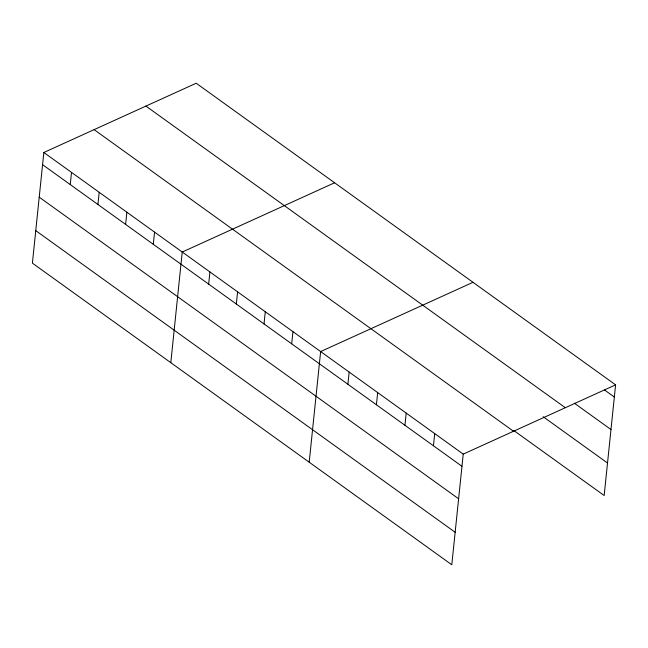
<?xml version="1.0" encoding="UTF-8"?>
<svg xmlns="http://www.w3.org/2000/svg" width="648" height="648" viewBox="0 0 648 648"><rect width="100%" height="100%" fill="white"/><g stroke="black" fill="none" stroke-linecap="round" stroke-linejoin="round"><path stroke-width="0.97" d="M43.837 152.491L32.4 263.137L451.794 564.764L463.231 454.118L615.6 384.863L196.206 83.236L43.837 152.491L463.231 454.118M70.259 184.583L71.515 172.4M97.937 204.484L99.193 192.31M125.615 224.394L126.878 212.212M153.293 244.304L154.556 232.122M170.805 362.678L182.234 252.031L334.603 182.768M208.656 284.116L209.911 271.933M236.334 304.025L237.597 291.843M264.019 323.935L265.275 311.753M291.697 343.837L292.953 331.654M309.201 462.21L320.639 351.564L473.008 282.309M347.895 384.256L349.159 372.074M376.415 404.765L377.671 392.591M404.935 425.282L406.191 413.1M433.455 445.792L434.711 433.609M615.6 384.863L604.163 495.509L513.718 430.458M604.56 390.007L614.345 397.038M574.314 403.161L610.983 429.535M145.922 106.086L565.315 407.714M543.154 416.721L607.524 463.012M94.114 129.641L513.516 431.26M42.574 164.673L461.975 466.301M39.22 197.17L458.614 498.79M35.761 230.648L455.155 532.275"/></g></svg>
